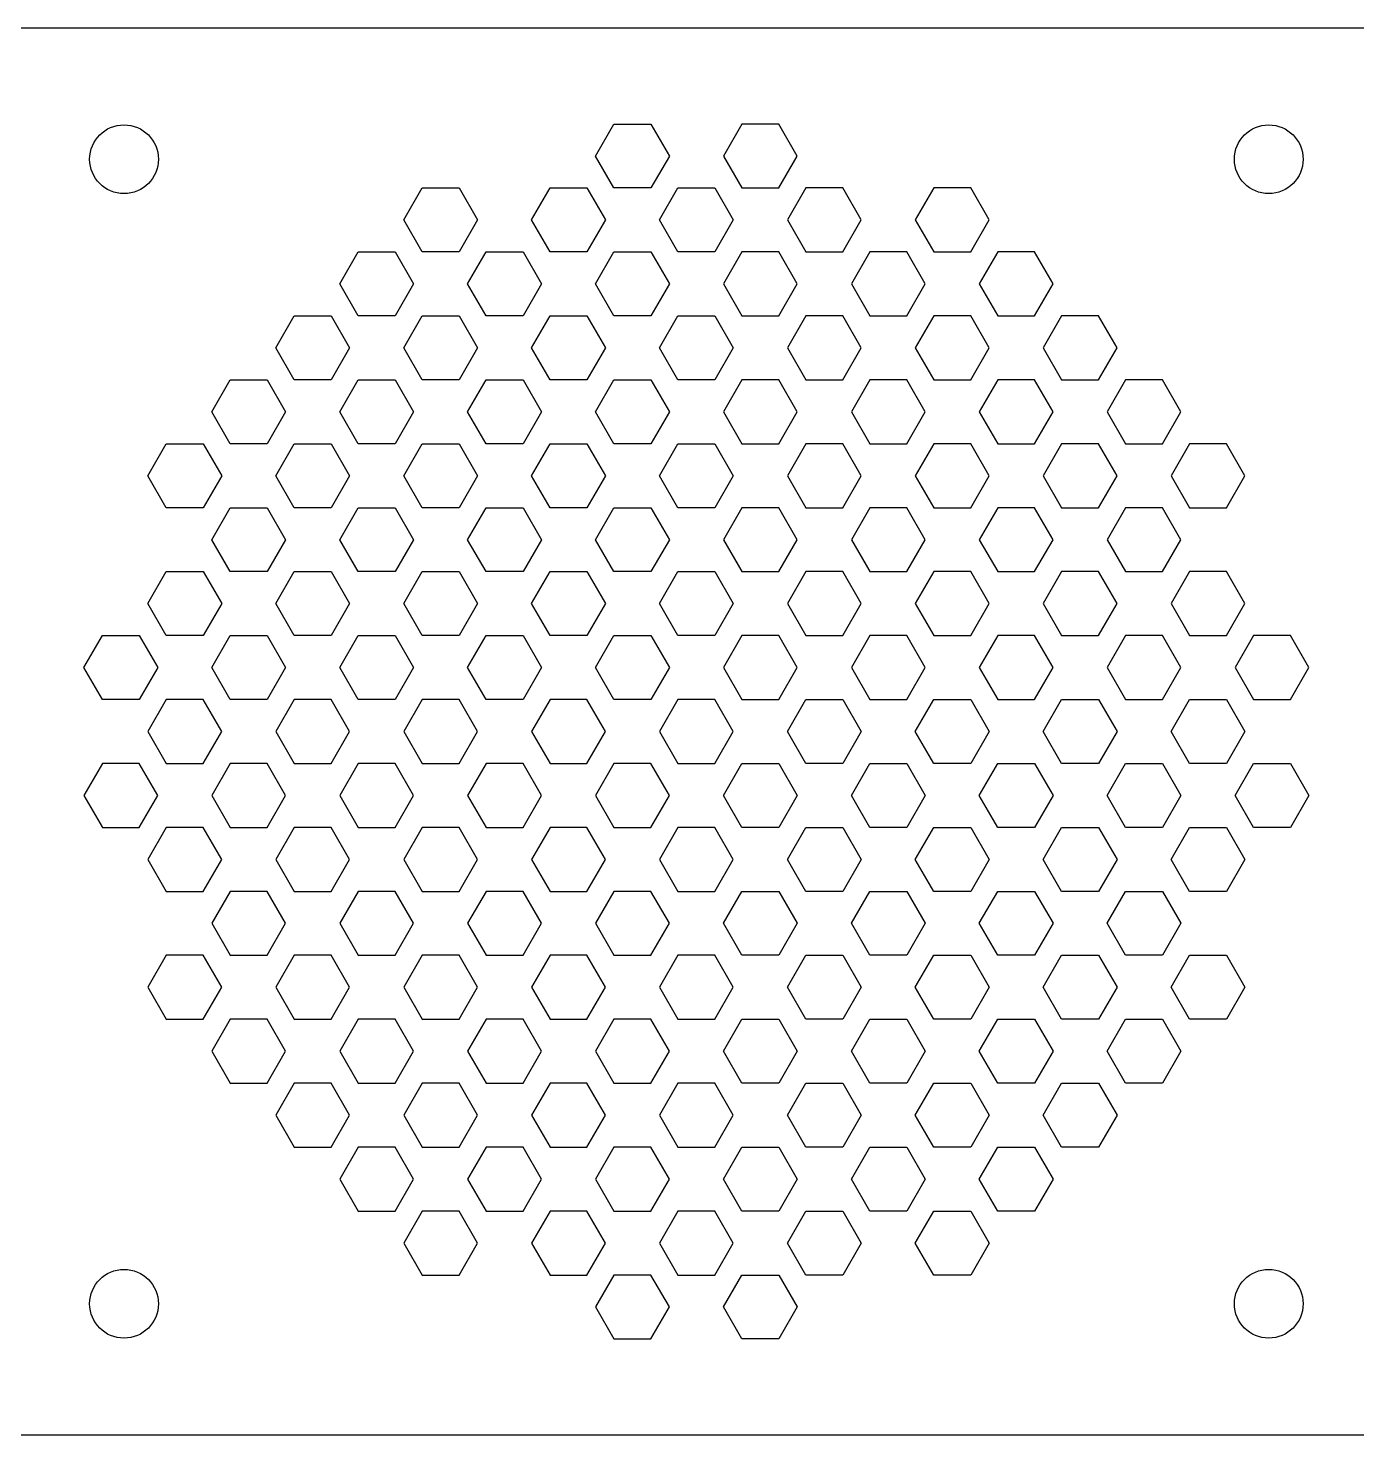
# Model space of a CAD drawing. Header units: millimetres. Extents: x -210 to 90, y -102 to 88.
# Drawn here: x -103.8 to -20.7, y 0 to 88 of the extents above; entities that cross this region are included whole.
import ezdxf

# ---------------------------------------------------------------- set-up
doc = ezdxf.new("R2010")
doc.units = ezdxf.units.MM

msp = doc.modelspace()

# ---------------------------------------------------------------- linework, layer by layer
at = {"color": 7, "linetype": 'Continuous', "lineweight": 25}
for p, q in [((90, 88), (-210, 88)), ((-68.309, 80), (-67.155, 82)), ((-67.155, 82), (-64.845, 82)), ((-64.845, 82), (-63.691, 80)), ((-59.155, 82), (-60.309, 80)), ((-56.845, 82), (-59.155, 82)), ((-55.691, 80), (-56.845, 82)), ((-67.155, 78), (-68.309, 80)), ((-63.691, 80), (-64.845, 78)), ((-60.309, 80), (-59.155, 78)), ((-56.845, 78), (-55.691, 80)), ((-80.309, 76), (-79.155, 78)), ((-79.155, 78), (-76.845, 78)), ((-76.845, 78), (-75.691, 76)), ((-72.309, 76), (-71.155, 78)), ((-71.155, 78), (-68.845, 78)), ((-68.845, 78), (-67.691, 76)), ((-64.845, 78), (-67.155, 78)), ((-64.309, 76), (-63.155, 78)), ((-63.155, 78), (-60.845, 78)), ((-60.845, 78), (-59.691, 76)), ((-59.155, 78), (-56.845, 78)), ((-55.155, 78), (-56.309, 76)), ((-52.845, 78), (-55.155, 78)), ((-51.691, 76), (-52.845, 78)), ((-47.155, 78), (-48.309, 76)), ((-44.845, 78), (-47.155, 78)), ((-43.691, 76), (-44.845, 78)), ((-79.155, 74), (-80.309, 76)), ((-75.691, 76), (-76.845, 74)), ((-71.155, 74), (-72.309, 76)), ((-67.691, 76), (-68.845, 74)), ((-63.155, 74), (-64.309, 76)), ((-59.691, 76), (-60.845, 74)), ((-56.309, 76), (-55.155, 74)), ((-52.845, 74), (-51.691, 76)), ((-48.309, 76), (-47.155, 74)), ((-44.845, 74), (-43.691, 76)), ((-84.309, 72), (-83.155, 74)), ((-83.155, 74), (-80.845, 74)), ((-80.845, 74), (-79.691, 72)), ((-76.845, 74), (-79.155, 74)), ((-76.309, 72), (-75.155, 74)), ((-75.155, 74), (-72.845, 74)), ((-72.845, 74), (-71.691, 72)), ((-68.845, 74), (-71.155, 74)), ((-68.309, 72), (-67.155, 74)), ((-67.155, 74), (-64.845, 74)), ((-64.845, 74), (-63.691, 72)), ((-60.845, 74), (-63.155, 74)), ((-59.155, 74), (-60.309, 72)), ((-56.845, 74), (-59.155, 74)), ((-55.691, 72), (-56.845, 74)), ((-55.155, 74), (-52.845, 74)), ((-51.155, 74), (-52.309, 72)), ((-48.845, 74), (-51.155, 74)), ((-47.691, 72), (-48.845, 74)), ((-47.155, 74), (-44.845, 74)), ((-43.155, 74), (-44.309, 72)), ((-40.845, 74), (-43.155, 74)), ((-39.691, 72), (-40.845, 74)), ((-83.155, 70), (-84.309, 72)), ((-79.691, 72), (-80.845, 70)), ((-75.155, 70), (-76.309, 72)), ((-71.691, 72), (-72.845, 70)), ((-67.155, 70), (-68.309, 72)), ((-63.691, 72), (-64.845, 70)), ((-60.309, 72), (-59.155, 70)), ((-56.845, 70), (-55.691, 72)), ((-52.309, 72), (-51.155, 70)), ((-48.845, 70), (-47.691, 72)), ((-44.309, 72), (-43.155, 70)), ((-40.845, 70), (-39.691, 72)), ((-88.309, 68), (-87.155, 70)), ((-87.155, 70), (-84.845, 70)), ((-84.845, 70), (-83.691, 68)), ((-80.845, 70), (-83.155, 70)), ((-80.309, 68), (-79.155, 70)), ((-79.155, 70), (-76.845, 70)), ((-76.845, 70), (-75.691, 68)), ((-72.845, 70), (-75.155, 70)), ((-72.309, 68), (-71.155, 70)), ((-71.155, 70), (-68.845, 70)), ((-68.845, 70), (-67.691, 68)), ((-64.845, 70), (-67.155, 70)), ((-64.309, 68), (-63.155, 70)), ((-63.155, 70), (-60.845, 70)), ((-60.845, 70), (-59.691, 68)), ((-59.155, 70), (-56.845, 70)), ((-55.155, 70), (-56.309, 68)), ((-52.845, 70), (-55.155, 70)), ((-51.691, 68), (-52.845, 70)), ((-51.155, 70), (-48.845, 70)), ((-47.155, 70), (-48.309, 68)), ((-44.845, 70), (-47.155, 70)), ((-43.691, 68), (-44.845, 70)), ((-43.155, 70), (-40.845, 70)), ((-39.155, 70), (-40.309, 68)), ((-36.845, 70), (-39.155, 70)), ((-35.691, 68), (-36.845, 70)), ((-87.155, 66), (-88.309, 68)), ((-83.691, 68), (-84.845, 66)), ((-79.155, 66), (-80.309, 68)), ((-75.691, 68), (-76.845, 66)), ((-71.155, 66), (-72.309, 68)), ((-67.691, 68), (-68.845, 66)), ((-63.155, 66), (-64.309, 68)), ((-59.691, 68), (-60.845, 66)), ((-56.309, 68), (-55.155, 66)), ((-52.845, 66), (-51.691, 68)), ((-48.309, 68), (-47.155, 66)), ((-44.845, 66), (-43.691, 68)), ((-40.309, 68), (-39.155, 66)), ((-36.845, 66), (-35.691, 68)), ((-92.309, 64), (-91.155, 66)), ((-91.155, 66), (-88.845, 66)), ((-88.845, 66), (-87.691, 64)), ((-84.845, 66), (-87.155, 66)), ((-84.309, 64), (-83.155, 66)), ((-83.155, 66), (-80.845, 66)), ((-80.845, 66), (-79.691, 64)), ((-76.845, 66), (-79.155, 66)), ((-76.309, 64), (-75.155, 66)), ((-75.155, 66), (-72.845, 66)), ((-72.845, 66), (-71.691, 64)), ((-68.845, 66), (-71.155, 66)), ((-68.309, 64), (-67.155, 66)), ((-67.155, 66), (-64.845, 66)), ((-64.845, 66), (-63.691, 64)), ((-60.845, 66), (-63.155, 66)), ((-59.155, 66), (-60.309, 64)), ((-56.845, 66), (-59.155, 66)), ((-55.691, 64), (-56.845, 66)), ((-55.155, 66), (-52.845, 66)), ((-51.155, 66), (-52.309, 64)), ((-48.845, 66), (-51.155, 66)), ((-47.691, 64), (-48.845, 66)), ((-47.155, 66), (-44.845, 66)), ((-43.155, 66), (-44.309, 64)), ((-40.845, 66), (-43.155, 66)), ((-39.691, 64), (-40.845, 66)), ((-39.155, 66), (-36.845, 66)), ((-35.155, 66), (-36.309, 64)), ((-32.845, 66), (-35.155, 66)), ((-31.691, 64), (-32.845, 66)), ((-91.155, 62), (-92.309, 64)), ((-87.691, 64), (-88.845, 62)), ((-83.155, 62), (-84.309, 64)), ((-79.691, 64), (-80.845, 62)), ((-75.155, 62), (-76.309, 64)), ((-71.691, 64), (-72.845, 62)), ((-67.155, 62), (-68.309, 64)), ((-63.691, 64), (-64.845, 62)), ((-60.309, 64), (-59.155, 62)), ((-56.845, 62), (-55.691, 64)), ((-52.309, 64), (-51.155, 62)), ((-48.845, 62), (-47.691, 64)), ((-44.309, 64), (-43.155, 62)), ((-40.845, 62), (-39.691, 64)), ((-36.309, 64), (-35.155, 62)), ((-32.845, 62), (-31.691, 64)), ((-96.309, 60), (-95.155, 62)), ((-95.155, 62), (-92.845, 62)), ((-92.845, 62), (-91.691, 60)), ((-88.845, 62), (-91.155, 62)), ((-88.309, 60), (-87.155, 62)), ((-87.155, 62), (-84.845, 62)), ((-84.845, 62), (-83.691, 60)), ((-80.845, 62), (-83.155, 62)), ((-80.309, 60), (-79.155, 62)), ((-79.155, 62), (-76.845, 62)), ((-76.845, 62), (-75.691, 60)), ((-72.845, 62), (-75.155, 62)), ((-72.309, 60), (-71.155, 62)), ((-71.155, 62), (-68.845, 62)), ((-68.845, 62), (-67.691, 60)), ((-64.845, 62), (-67.155, 62)), ((-64.309, 60), (-63.155, 62)), ((-63.155, 62), (-60.845, 62)), ((-60.845, 62), (-59.691, 60)), ((-59.155, 62), (-56.845, 62)), ((-55.155, 62), (-56.309, 60)), ((-52.845, 62), (-55.155, 62)), ((-51.691, 60), (-52.845, 62)), ((-51.155, 62), (-48.845, 62)), ((-47.155, 62), (-48.309, 60)), ((-44.845, 62), (-47.155, 62)), ((-43.691, 60), (-44.845, 62)), ((-43.155, 62), (-40.845, 62)), ((-39.155, 62), (-40.309, 60)), ((-36.845, 62), (-39.155, 62)), ((-35.691, 60), (-36.845, 62)), ((-35.155, 62), (-32.845, 62)), ((-31.155, 62), (-32.309, 60)), ((-28.845, 62), (-31.155, 62)), ((-27.691, 60), (-28.845, 62)), ((-95.155, 58), (-96.309, 60)), ((-91.691, 60), (-92.845, 58)), ((-87.155, 58), (-88.309, 60)), ((-83.691, 60), (-84.845, 58)), ((-79.155, 58), (-80.309, 60)), ((-75.691, 60), (-76.845, 58)), ((-71.155, 58), (-72.309, 60)), ((-67.691, 60), (-68.845, 58)), ((-63.155, 58), (-64.309, 60)), ((-59.691, 60), (-60.845, 58)), ((-56.309, 60), (-55.155, 58)), ((-52.845, 58), (-51.691, 60)), ((-48.309, 60), (-47.155, 58)), ((-44.845, 58), (-43.691, 60)), ((-40.309, 60), (-39.155, 58)), ((-36.845, 58), (-35.691, 60)), ((-32.309, 60), (-31.155, 58)), ((-28.845, 58), (-27.691, 60)), ((-92.845, 58), (-95.155, 58)), ((-92.309, 56), (-91.155, 58)), ((-91.155, 58), (-88.845, 58)), ((-88.845, 58), (-87.691, 56)), ((-84.845, 58), (-87.155, 58)), ((-84.309, 56), (-83.155, 58)), ((-83.155, 58), (-80.845, 58)), ((-80.845, 58), (-79.691, 56)), ((-76.845, 58), (-79.155, 58)), ((-76.309, 56), (-75.155, 58)), ((-75.155, 58), (-72.845, 58)), ((-72.845, 58), (-71.691, 56)), ((-68.845, 58), (-71.155, 58)), ((-68.309, 56), (-67.155, 58)), ((-67.155, 58), (-64.845, 58)), ((-64.845, 58), (-63.691, 56)), ((-60.845, 58), (-63.155, 58)), ((-59.155, 58), (-60.309, 56)), ((-56.845, 58), (-59.155, 58)), ((-55.691, 56), (-56.845, 58)), ((-55.155, 58), (-52.845, 58)), ((-51.155, 58), (-52.309, 56)), ((-48.845, 58), (-51.155, 58)), ((-47.691, 56), (-48.845, 58)), ((-47.155, 58), (-44.845, 58)), ((-43.155, 58), (-44.309, 56)), ((-40.845, 58), (-43.155, 58)), ((-39.691, 56), (-40.845, 58)), ((-39.155, 58), (-36.845, 58)), ((-35.155, 58), (-36.309, 56)), ((-32.845, 58), (-35.155, 58)), ((-31.691, 56), (-32.845, 58)), ((-31.155, 58), (-28.845, 58)), ((-91.155, 54), (-92.309, 56)), ((-87.691, 56), (-88.845, 54)), ((-83.155, 54), (-84.309, 56)), ((-79.691, 56), (-80.845, 54)), ((-75.155, 54), (-76.309, 56)), ((-71.691, 56), (-72.845, 54)), ((-67.155, 54), (-68.309, 56)), ((-63.691, 56), (-64.845, 54)), ((-60.309, 56), (-59.155, 54)), ((-56.845, 54), (-55.691, 56)), ((-52.309, 56), (-51.155, 54)), ((-48.845, 54), (-47.691, 56)), ((-44.309, 56), (-43.155, 54)), ((-40.845, 54), (-39.691, 56)), ((-36.309, 56), (-35.155, 54)), ((-32.845, 54), (-31.691, 56)), ((-96.309, 52), (-95.155, 54)), ((-95.155, 54), (-92.845, 54)), ((-92.845, 54), (-91.691, 52)), ((-88.845, 54), (-91.155, 54)), ((-88.309, 52), (-87.155, 54)), ((-87.155, 54), (-84.845, 54)), ((-84.845, 54), (-83.691, 52)), ((-80.845, 54), (-83.155, 54)), ((-80.309, 52), (-79.155, 54)), ((-79.155, 54), (-76.845, 54)), ((-76.845, 54), (-75.691, 52)), ((-72.845, 54), (-75.155, 54)), ((-72.309, 52), (-71.155, 54)), ((-71.155, 54), (-68.845, 54)), ((-68.845, 54), (-67.691, 52)), ((-64.845, 54), (-67.155, 54)), ((-64.309, 52), (-63.155, 54)), ((-63.155, 54), (-60.845, 54)), ((-60.845, 54), (-59.691, 52)), ((-59.155, 54), (-56.845, 54)), ((-55.155, 54), (-56.309, 52)), ((-52.845, 54), (-55.155, 54)), ((-51.691, 52), (-52.845, 54)), ((-51.155, 54), (-48.845, 54)), ((-47.155, 54), (-48.309, 52)), ((-44.845, 54), (-47.155, 54)), ((-43.691, 52), (-44.845, 54)), ((-43.155, 54), (-40.845, 54)), ((-39.155, 54), (-40.309, 52)), ((-36.845, 54), (-39.155, 54)), ((-35.691, 52), (-36.845, 54)), ((-35.155, 54), (-32.845, 54)), ((-31.155, 54), (-32.309, 52)), ((-28.845, 54), (-31.155, 54)), ((-27.691, 52), (-28.845, 54)), ((-95.155, 50), (-96.309, 52)), ((-91.691, 52), (-92.845, 50)), ((-87.155, 50), (-88.309, 52)), ((-83.691, 52), (-84.845, 50)), ((-79.155, 50), (-80.309, 52)), ((-75.691, 52), (-76.845, 50)), ((-71.155, 50), (-72.309, 52)), ((-67.691, 52), (-68.845, 50)), ((-63.155, 50), (-64.309, 52)), ((-59.691, 52), (-60.845, 50)), ((-56.309, 52), (-55.155, 50)), ((-52.845, 50), (-51.691, 52)), ((-48.309, 52), (-47.155, 50)), ((-44.845, 50), (-43.691, 52)), ((-40.309, 52), (-39.155, 50)), ((-36.845, 50), (-35.691, 52)), ((-32.309, 52), (-31.155, 50)), ((-28.845, 50), (-27.691, 52)), ((-100.309, 48), (-99.155, 50)), ((-99.155, 50), (-96.845, 50)), ((-96.845, 50), (-95.691, 48)), ((-92.845, 50), (-95.155, 50)), ((-92.309, 48), (-91.155, 50)), ((-91.155, 50), (-88.845, 50)), ((-88.845, 50), (-87.691, 48)), ((-84.845, 50), (-87.155, 50)), ((-84.309, 48), (-83.155, 50)), ((-83.155, 50), (-80.845, 50)), ((-80.845, 50), (-79.691, 48)), ((-76.845, 50), (-79.155, 50)), ((-76.309, 48), (-75.155, 50)), ((-75.155, 50), (-72.845, 50)), ((-72.845, 50), (-71.691, 48)), ((-68.845, 50), (-71.155, 50)), ((-68.309, 48), (-67.155, 50)), ((-67.155, 50), (-64.845, 50)), ((-64.845, 50), (-63.691, 48)), ((-60.845, 50), (-63.155, 50)), ((-59.155, 50), (-60.309, 48)), ((-56.845, 50), (-59.155, 50)), ((-55.691, 48), (-56.845, 50)), ((-55.155, 50), (-52.845, 50)), ((-51.155, 50), (-52.309, 48)), ((-48.845, 50), (-51.155, 50)), ((-47.691, 48), (-48.845, 50)), ((-47.155, 50), (-44.845, 50)), ((-43.155, 50), (-44.309, 48)), ((-40.845, 50), (-43.155, 50)), ((-39.691, 48), (-40.845, 50)), ((-39.155, 50), (-36.845, 50)), ((-35.155, 50), (-36.309, 48)), ((-32.845, 50), (-35.155, 50)), ((-31.691, 48), (-32.845, 50)), ((-31.155, 50), (-28.845, 50)), ((-27.155, 50), (-28.309, 48)), ((-24.845, 50), (-27.155, 50)), ((-23.691, 48), (-24.845, 50)), ((-99.155, 46), (-100.309, 48)), ((-95.691, 48), (-96.845, 46)), ((-91.155, 46), (-92.309, 48)), ((-87.691, 48), (-88.845, 46)), ((-83.155, 46), (-84.309, 48)), ((-79.691, 48), (-80.845, 46)), ((-75.155, 46), (-76.309, 48)), ((-71.691, 48), (-72.845, 46)), ((-67.155, 46), (-68.309, 48)), ((-63.691, 48), (-64.845, 46)), ((-60.309, 48), (-59.155, 46)), ((-56.845, 46), (-55.691, 48)), ((-52.309, 48), (-51.155, 46)), ((-48.845, 46), (-47.691, 48)), ((-44.309, 48), (-43.155, 46)), ((-40.845, 46), (-39.691, 48)), ((-36.309, 48), (-35.155, 46)), ((-32.845, 46), (-31.691, 48)), ((-28.309, 48), (-27.155, 46)), ((-24.845, 46), (-23.691, 48)), ((-96.845, 46), (-99.155, 46)), ((-95.155, 46), (-96.309, 44)), ((-92.845, 46), (-95.155, 46)), ((-91.691, 44), (-92.845, 46)), ((-88.845, 46), (-91.155, 46)), ((-87.155, 46), (-88.309, 44)), ((-84.845, 46), (-87.155, 46)), ((-83.691, 44), (-84.845, 46)), ((-80.845, 46), (-83.155, 46)), ((-79.155, 46), (-80.309, 44)), ((-76.845, 46), (-79.155, 46)), ((-75.691, 44), (-76.845, 46)), ((-72.845, 46), (-75.155, 46)), ((-71.155, 46), (-72.309, 44)), ((-68.845, 46), (-71.155, 46)), ((-67.691, 44), (-68.845, 46)), ((-64.845, 46), (-67.155, 46)), ((-63.155, 46), (-64.309, 44)), ((-60.845, 46), (-63.155, 46)), ((-59.691, 44), (-60.845, 46)), ((-59.155, 46), (-56.845, 46)), ((-56.309, 44), (-55.155, 46)), ((-55.155, 46), (-52.845, 46)), ((-52.845, 46), (-51.691, 44)), ((-51.155, 46), (-48.845, 46)), ((-48.309, 44), (-47.155, 46)), ((-47.155, 46), (-44.845, 46)), ((-44.845, 46), (-43.691, 44)), ((-43.155, 46), (-40.845, 46)), ((-40.309, 44), (-39.155, 46)), ((-39.155, 46), (-36.845, 46)), ((-36.845, 46), (-35.691, 44)), ((-35.155, 46), (-32.845, 46)), ((-32.309, 44), (-31.155, 46)), ((-31.155, 46), (-28.845, 46)), ((-28.845, 46), (-27.691, 44)), ((-27.155, 46), (-24.845, 46)), ((-96.309, 44), (-95.155, 42)), ((-92.845, 42), (-91.691, 44)), ((-88.309, 44), (-87.155, 42)), ((-84.845, 42), (-83.691, 44)), ((-80.309, 44), (-79.155, 42)), ((-76.845, 42), (-75.691, 44)), ((-72.309, 44), (-71.155, 42)), ((-68.845, 42), (-67.691, 44)), ((-64.309, 44), (-63.155, 42)), ((-60.845, 42), (-59.691, 44)), ((-55.155, 42), (-56.309, 44)), ((-51.691, 44), (-52.845, 42)), ((-47.155, 42), (-48.309, 44)), ((-43.691, 44), (-44.845, 42)), ((-39.155, 42), (-40.309, 44)), ((-35.691, 44), (-36.845, 42)), ((-31.155, 42), (-32.309, 44)), ((-27.691, 44), (-28.845, 42)), ((-99.155, 42), (-100.309, 40)), ((-96.845, 42), (-99.155, 42)), ((-95.691, 40), (-96.845, 42)), ((-95.155, 42), (-92.845, 42)), ((-91.155, 42), (-92.309, 40)), ((-88.845, 42), (-91.155, 42)), ((-87.691, 40), (-88.845, 42)), ((-87.155, 42), (-84.845, 42)), ((-83.155, 42), (-84.309, 40)), ((-80.845, 42), (-83.155, 42)), ((-79.691, 40), (-80.845, 42)), ((-79.155, 42), (-76.845, 42)), ((-75.155, 42), (-76.309, 40)), ((-72.845, 42), (-75.155, 42)), ((-71.691, 40), (-72.845, 42)), ((-71.155, 42), (-68.845, 42)), ((-67.155, 42), (-68.309, 40)), ((-64.845, 42), (-67.155, 42)), ((-63.691, 40), (-64.845, 42)), ((-63.155, 42), (-60.845, 42)), ((-60.309, 40), (-59.155, 42)), ((-59.155, 42), (-56.845, 42)), ((-56.845, 42), (-55.691, 40)), ((-52.845, 42), (-55.155, 42)), ((-52.309, 40), (-51.155, 42)), ((-51.155, 42), (-48.845, 42)), ((-48.845, 42), (-47.691, 40)), ((-44.845, 42), (-47.155, 42)), ((-44.309, 40), (-43.155, 42)), ((-43.155, 42), (-40.845, 42)), ((-40.845, 42), (-39.691, 40)), ((-36.845, 42), (-39.155, 42)), ((-36.309, 40), (-35.155, 42)), ((-35.155, 42), (-32.845, 42)), ((-32.845, 42), (-31.691, 40)), ((-28.845, 42), (-31.155, 42)), ((-28.309, 40), (-27.155, 42)), ((-27.155, 42), (-24.845, 42)), ((-24.845, 42), (-23.691, 40)), ((-100.309, 40), (-99.155, 38)), ((-96.845, 38), (-95.691, 40)), ((-92.309, 40), (-91.155, 38)), ((-88.845, 38), (-87.691, 40)), ((-84.309, 40), (-83.155, 38)), ((-80.845, 38), (-79.691, 40)), ((-76.309, 40), (-75.155, 38)), ((-72.845, 38), (-71.691, 40)), ((-68.309, 40), (-67.155, 38)), ((-64.845, 38), (-63.691, 40)), ((-59.155, 38), (-60.309, 40)), ((-55.691, 40), (-56.845, 38)), ((-51.155, 38), (-52.309, 40)), ((-47.691, 40), (-48.845, 38)), ((-43.155, 38), (-44.309, 40)), ((-39.691, 40), (-40.845, 38)), ((-35.155, 38), (-36.309, 40)), ((-31.691, 40), (-32.845, 38)), ((-27.155, 38), (-28.309, 40)), ((-23.691, 40), (-24.845, 38)), ((-99.155, 38), (-96.845, 38)), ((-95.155, 38), (-96.309, 36)), ((-92.845, 38), (-95.155, 38)), ((-91.691, 36), (-92.845, 38)), ((-91.155, 38), (-88.845, 38)), ((-87.155, 38), (-88.309, 36)), ((-84.845, 38), (-87.155, 38)), ((-83.691, 36), (-84.845, 38)), ((-83.155, 38), (-80.845, 38)), ((-79.155, 38), (-80.309, 36)), ((-76.845, 38), (-79.155, 38)), ((-75.691, 36), (-76.845, 38)), ((-75.155, 38), (-72.845, 38)), ((-71.155, 38), (-72.309, 36)), ((-68.845, 38), (-71.155, 38)), ((-67.691, 36), (-68.845, 38)), ((-67.155, 38), (-64.845, 38)), ((-63.155, 38), (-64.309, 36)), ((-60.845, 38), (-63.155, 38)), ((-59.691, 36), (-60.845, 38)), ((-56.845, 38), (-59.155, 38)), ((-56.309, 36), (-55.155, 38)), ((-55.155, 38), (-52.845, 38)), ((-52.845, 38), (-51.691, 36)), ((-48.845, 38), (-51.155, 38)), ((-48.309, 36), (-47.155, 38)), ((-47.155, 38), (-44.845, 38)), ((-44.845, 38), (-43.691, 36)), ((-40.845, 38), (-43.155, 38)), ((-40.309, 36), (-39.155, 38)), ((-39.155, 38), (-36.845, 38)), ((-36.845, 38), (-35.691, 36)), ((-32.845, 38), (-35.155, 38)), ((-32.309, 36), (-31.155, 38)), ((-31.155, 38), (-28.845, 38)), ((-28.845, 38), (-27.691, 36)), ((-24.845, 38), (-27.155, 38)), ((-96.309, 36), (-95.155, 34)), ((-92.845, 34), (-91.691, 36)), ((-88.309, 36), (-87.155, 34)), ((-84.845, 34), (-83.691, 36)), ((-80.309, 36), (-79.155, 34)), ((-76.845, 34), (-75.691, 36)), ((-72.309, 36), (-71.155, 34)), ((-68.845, 34), (-67.691, 36)), ((-64.309, 36), (-63.155, 34)), ((-60.845, 34), (-59.691, 36)), ((-55.155, 34), (-56.309, 36)), ((-51.691, 36), (-52.845, 34)), ((-47.155, 34), (-48.309, 36)), ((-43.691, 36), (-44.845, 34)), ((-39.155, 34), (-40.309, 36)), ((-35.691, 36), (-36.845, 34)), ((-31.155, 34), (-32.309, 36)), ((-27.691, 36), (-28.845, 34)), ((-95.155, 34), (-92.845, 34)), ((-91.155, 34), (-92.309, 32)), ((-88.845, 34), (-91.155, 34)), ((-87.691, 32), (-88.845, 34)), ((-87.155, 34), (-84.845, 34)), ((-83.155, 34), (-84.309, 32)), ((-80.845, 34), (-83.155, 34)), ((-79.691, 32), (-80.845, 34)), ((-79.155, 34), (-76.845, 34)), ((-75.155, 34), (-76.309, 32)), ((-72.845, 34), (-75.155, 34)), ((-71.691, 32), (-72.845, 34)), ((-71.155, 34), (-68.845, 34)), ((-67.155, 34), (-68.309, 32)), ((-64.845, 34), (-67.155, 34)), ((-63.691, 32), (-64.845, 34)), ((-63.155, 34), (-60.845, 34)), ((-60.309, 32), (-59.155, 34)), ((-59.155, 34), (-56.845, 34)), ((-56.845, 34), (-55.691, 32)), ((-52.845, 34), (-55.155, 34)), ((-52.309, 32), (-51.155, 34)), ((-51.155, 34), (-48.845, 34)), ((-48.845, 34), (-47.691, 32)), ((-44.845, 34), (-47.155, 34)), ((-44.309, 32), (-43.155, 34)), ((-43.155, 34), (-40.845, 34)), ((-40.845, 34), (-39.691, 32)), ((-36.845, 34), (-39.155, 34)), ((-36.309, 32), (-35.155, 34)), ((-35.155, 34), (-32.845, 34)), ((-32.845, 34), (-31.691, 32)), ((-28.845, 34), (-31.155, 34)), ((-92.309, 32), (-91.155, 30)), ((-88.845, 30), (-87.691, 32)), ((-84.309, 32), (-83.155, 30)), ((-80.845, 30), (-79.691, 32)), ((-76.309, 32), (-75.155, 30)), ((-72.845, 30), (-71.691, 32)), ((-68.309, 32), (-67.155, 30)), ((-64.845, 30), (-63.691, 32)), ((-59.155, 30), (-60.309, 32)), ((-55.691, 32), (-56.845, 30)), ((-51.155, 30), (-52.309, 32)), ((-47.691, 32), (-48.845, 30)), ((-43.155, 30), (-44.309, 32)), ((-39.691, 32), (-40.845, 30)), ((-35.155, 30), (-36.309, 32)), ((-31.691, 32), (-32.845, 30)), ((-95.155, 30), (-96.309, 28)), ((-92.845, 30), (-95.155, 30)), ((-91.691, 28), (-92.845, 30)), ((-91.155, 30), (-88.845, 30)), ((-87.155, 30), (-88.309, 28)), ((-84.845, 30), (-87.155, 30)), ((-83.691, 28), (-84.845, 30)), ((-83.155, 30), (-80.845, 30)), ((-79.155, 30), (-80.309, 28)), ((-76.845, 30), (-79.155, 30)), ((-75.691, 28), (-76.845, 30)), ((-75.155, 30), (-72.845, 30)), ((-71.155, 30), (-72.309, 28)), ((-68.845, 30), (-71.155, 30)), ((-67.691, 28), (-68.845, 30)), ((-67.155, 30), (-64.845, 30)), ((-63.155, 30), (-64.309, 28)), ((-60.845, 30), (-63.155, 30)), ((-59.691, 28), (-60.845, 30)), ((-56.845, 30), (-59.155, 30)), ((-56.309, 28), (-55.155, 30)), ((-55.155, 30), (-52.845, 30)), ((-52.845, 30), (-51.691, 28)), ((-48.845, 30), (-51.155, 30)), ((-48.309, 28), (-47.155, 30)), ((-47.155, 30), (-44.845, 30)), ((-44.845, 30), (-43.691, 28)), ((-40.845, 30), (-43.155, 30)), ((-40.309, 28), (-39.155, 30)), ((-39.155, 30), (-36.845, 30)), ((-36.845, 30), (-35.691, 28)), ((-32.845, 30), (-35.155, 30)), ((-32.309, 28), (-31.155, 30)), ((-31.155, 30), (-28.845, 30)), ((-28.845, 30), (-27.691, 28)), ((-96.309, 28), (-95.155, 26)), ((-92.845, 26), (-91.691, 28)), ((-88.309, 28), (-87.155, 26)), ((-84.845, 26), (-83.691, 28)), ((-80.309, 28), (-79.155, 26)), ((-76.845, 26), (-75.691, 28)), ((-72.309, 28), (-71.155, 26)), ((-68.845, 26), (-67.691, 28)), ((-64.309, 28), (-63.155, 26)), ((-60.845, 26), (-59.691, 28)), ((-55.155, 26), (-56.309, 28)), ((-51.691, 28), (-52.845, 26)), ((-47.155, 26), (-48.309, 28)), ((-43.691, 28), (-44.845, 26)), ((-39.155, 26), (-40.309, 28)), ((-35.691, 28), (-36.845, 26)), ((-31.155, 26), (-32.309, 28)), ((-27.691, 28), (-28.845, 26)), ((-95.155, 26), (-92.845, 26)), ((-91.155, 26), (-92.309, 24)), ((-88.845, 26), (-91.155, 26)), ((-87.691, 24), (-88.845, 26)), ((-87.155, 26), (-84.845, 26)), ((-83.155, 26), (-84.309, 24)), ((-80.845, 26), (-83.155, 26)), ((-79.691, 24), (-80.845, 26)), ((-79.155, 26), (-76.845, 26)), ((-75.155, 26), (-76.309, 24)), ((-72.845, 26), (-75.155, 26)), ((-71.691, 24), (-72.845, 26)), ((-71.155, 26), (-68.845, 26)), ((-67.155, 26), (-68.309, 24)), ((-64.845, 26), (-67.155, 26)), ((-63.691, 24), (-64.845, 26)), ((-63.155, 26), (-60.845, 26)), ((-60.309, 24), (-59.155, 26)), ((-59.155, 26), (-56.845, 26)), ((-56.845, 26), (-55.691, 24)), ((-52.845, 26), (-55.155, 26)), ((-52.309, 24), (-51.155, 26)), ((-51.155, 26), (-48.845, 26)), ((-48.845, 26), (-47.691, 24)), ((-44.845, 26), (-47.155, 26)), ((-44.309, 24), (-43.155, 26)), ((-43.155, 26), (-40.845, 26)), ((-40.845, 26), (-39.691, 24)), ((-36.845, 26), (-39.155, 26)), ((-36.309, 24), (-35.155, 26)), ((-35.155, 26), (-32.845, 26)), ((-32.845, 26), (-31.691, 24)), ((-28.845, 26), (-31.155, 26)), ((-92.309, 24), (-91.155, 22)), ((-88.845, 22), (-87.691, 24)), ((-84.309, 24), (-83.155, 22)), ((-80.845, 22), (-79.691, 24)), ((-76.309, 24), (-75.155, 22)), ((-72.845, 22), (-71.691, 24)), ((-68.309, 24), (-67.155, 22)), ((-64.845, 22), (-63.691, 24)), ((-59.155, 22), (-60.309, 24)), ((-55.691, 24), (-56.845, 22)), ((-51.155, 22), (-52.309, 24)), ((-47.691, 24), (-48.845, 22)), ((-43.155, 22), (-44.309, 24)), ((-39.691, 24), (-40.845, 22)), ((-35.155, 22), (-36.309, 24)), ((-31.691, 24), (-32.845, 22)), ((-91.155, 22), (-88.845, 22)), ((-87.155, 22), (-88.309, 20)), ((-84.845, 22), (-87.155, 22)), ((-83.691, 20), (-84.845, 22)), ((-83.155, 22), (-80.845, 22)), ((-79.155, 22), (-80.309, 20)), ((-76.845, 22), (-79.155, 22)), ((-75.691, 20), (-76.845, 22)), ((-75.155, 22), (-72.845, 22)), ((-71.155, 22), (-72.309, 20)), ((-68.845, 22), (-71.155, 22)), ((-67.691, 20), (-68.845, 22)), ((-67.155, 22), (-64.845, 22)), ((-63.155, 22), (-64.309, 20)), ((-60.845, 22), (-63.155, 22)), ((-59.691, 20), (-60.845, 22)), ((-56.845, 22), (-59.155, 22)), ((-56.309, 20), (-55.155, 22)), ((-55.155, 22), (-52.845, 22)), ((-52.845, 22), (-51.691, 20)), ((-48.845, 22), (-51.155, 22)), ((-48.309, 20), (-47.155, 22)), ((-47.155, 22), (-44.845, 22)), ((-44.845, 22), (-43.691, 20)), ((-40.845, 22), (-43.155, 22)), ((-40.309, 20), (-39.155, 22)), ((-39.155, 22), (-36.845, 22)), ((-36.845, 22), (-35.691, 20)), ((-32.845, 22), (-35.155, 22)), ((-88.309, 20), (-87.155, 18)), ((-84.845, 18), (-83.691, 20)), ((-80.309, 20), (-79.155, 18)), ((-76.845, 18), (-75.691, 20)), ((-72.309, 20), (-71.155, 18)), ((-68.845, 18), (-67.691, 20)), ((-64.309, 20), (-63.155, 18)), ((-60.845, 18), (-59.691, 20)), ((-55.155, 18), (-56.309, 20)), ((-51.691, 20), (-52.845, 18)), ((-47.155, 18), (-48.309, 20)), ((-43.691, 20), (-44.845, 18)), ((-39.155, 18), (-40.309, 20)), ((-35.691, 20), (-36.845, 18)), ((-87.155, 18), (-84.845, 18)), ((-83.155, 18), (-84.309, 16)), ((-80.845, 18), (-83.155, 18)), ((-79.691, 16), (-80.845, 18)), ((-79.155, 18), (-76.845, 18)), ((-75.155, 18), (-76.309, 16)), ((-72.845, 18), (-75.155, 18)), ((-71.691, 16), (-72.845, 18)), ((-71.155, 18), (-68.845, 18)), ((-67.155, 18), (-68.309, 16)), ((-64.845, 18), (-67.155, 18)), ((-63.691, 16), (-64.845, 18)), ((-63.155, 18), (-60.845, 18)), ((-60.309, 16), (-59.155, 18)), ((-59.155, 18), (-56.845, 18)), ((-56.845, 18), (-55.691, 16)), ((-52.845, 18), (-55.155, 18)), ((-52.309, 16), (-51.155, 18)), ((-51.155, 18), (-48.845, 18)), ((-48.845, 18), (-47.691, 16)), ((-44.845, 18), (-47.155, 18)), ((-44.309, 16), (-43.155, 18)), ((-43.155, 18), (-40.845, 18)), ((-40.845, 18), (-39.691, 16)), ((-36.845, 18), (-39.155, 18)), ((-84.309, 16), (-83.155, 14)), ((-80.845, 14), (-79.691, 16)), ((-76.309, 16), (-75.155, 14)), ((-72.845, 14), (-71.691, 16)), ((-68.309, 16), (-67.155, 14)), ((-64.845, 14), (-63.691, 16)), ((-59.155, 14), (-60.309, 16)), ((-55.691, 16), (-56.845, 14)), ((-51.155, 14), (-52.309, 16)), ((-47.691, 16), (-48.845, 14)), ((-43.155, 14), (-44.309, 16)), ((-39.691, 16), (-40.845, 14)), ((-83.155, 14), (-80.845, 14)), ((-79.155, 14), (-80.309, 12)), ((-76.845, 14), (-79.155, 14)), ((-75.691, 12), (-76.845, 14)), ((-75.155, 14), (-72.845, 14)), ((-71.155, 14), (-72.309, 12)), ((-68.845, 14), (-71.155, 14)), ((-67.691, 12), (-68.845, 14)), ((-67.155, 14), (-64.845, 14)), ((-63.155, 14), (-64.309, 12)), ((-60.845, 14), (-63.155, 14)), ((-59.691, 12), (-60.845, 14)), ((-56.845, 14), (-59.155, 14)), ((-56.309, 12), (-55.155, 14)), ((-55.155, 14), (-52.845, 14)), ((-52.845, 14), (-51.691, 12)), ((-48.845, 14), (-51.155, 14)), ((-48.309, 12), (-47.155, 14)), ((-47.155, 14), (-44.845, 14)), ((-44.845, 14), (-43.691, 12)), ((-40.845, 14), (-43.155, 14)), ((-80.309, 12), (-79.155, 10)), ((-76.845, 10), (-75.691, 12)), ((-72.309, 12), (-71.155, 10)), ((-68.845, 10), (-67.691, 12)), ((-64.309, 12), (-63.155, 10)), ((-60.845, 10), (-59.691, 12)), ((-55.155, 10), (-56.309, 12)), ((-51.691, 12), (-52.845, 10)), ((-47.155, 10), (-48.309, 12)), ((-43.691, 12), (-44.845, 10)), ((-79.155, 10), (-76.845, 10)), ((-71.155, 10), (-68.845, 10)), ((-67.155, 10), (-68.309, 8)), ((-64.845, 10), (-67.155, 10)), ((-63.691, 8), (-64.845, 10)), ((-63.155, 10), (-60.845, 10)), ((-60.309, 8), (-59.155, 10)), ((-59.155, 10), (-56.845, 10)), ((-56.845, 10), (-55.691, 8)), ((-52.845, 10), (-55.155, 10)), ((-44.845, 10), (-47.155, 10)), ((-68.309, 8), (-67.155, 6)), ((-64.845, 6), (-63.691, 8)), ((-59.155, 6), (-60.309, 8)), ((-55.691, 8), (-56.845, 6)), ((-67.155, 6), (-64.845, 6)), ((-56.845, 6), (-59.155, 6)), ((-210, 0), (0, 0))]:
    msp.add_line(p, q, dxfattribs=at)
for centre in [(-97.8, 79.8), (-26.2, 79.8), (-97.8, 8.2), (-26.2, 8.2)]:
    msp.add_circle(centre, 2.15, dxfattribs=at)

doc.saveas('drawing.dxf')
